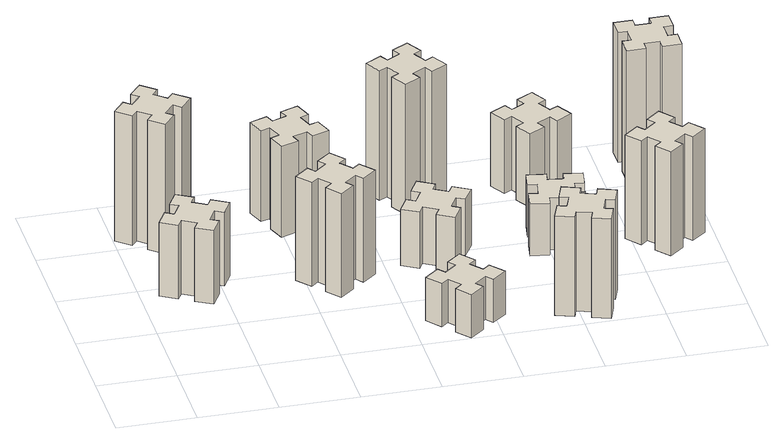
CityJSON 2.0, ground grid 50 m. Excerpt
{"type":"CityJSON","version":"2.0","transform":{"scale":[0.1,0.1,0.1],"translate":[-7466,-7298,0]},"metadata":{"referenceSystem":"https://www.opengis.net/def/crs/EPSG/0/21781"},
"CityObjects":{
"building1":{"type":"Building","attributes":{"class":"1000","function":"1000","usage":"1000","yearOfConstruction":2016,"roofType":"1000","measuredHeight":51,"storeysAboveGround":30,"storeysBelowGround":0},"geometry":[{"type":"Solid","lod":"1","boundaries":[[[[0,1,2,3,4,5,6,7,8,9,10,11,12,13,14,15,16,17,18,19]],[[17,16,20,21]],[[16,15,22,20]],[[15,14,23,22]],[[14,13,24,23]],[[13,12,25,24]],[[12,11,26,25]],[[11,10,27,26]],[[10,9,28,27]],[[9,8,29,28]],[[8,7,30,29]],[[7,6,31,30]],[[6,5,32,31]],[[5,4,33,32]],[[4,3,34,33]],[[3,2,35,34]],[[2,1,36,35]],[[1,0,37,36]],[[0,19,38,37]],[[19,18,39,38]],[[18,17,21,39]],[[24,25,26,27,28,29,30,31,32,33,34,35,36,37,38,39,21,20,22,23]]]]}]},
"building2":{"type":"Building","attributes":{"class":"1000","function":"1000","usage":"1000","yearOfConstruction":2016,"roofType":"1000","measuredHeight":90,"storeysAboveGround":30,"storeysBelowGround":0},"geometry":[{"type":"Solid","lod":"1","boundaries":[[[[40,41,42,43,44,45,46,47,48,49,50,51,52,53,54,55,56,57,58,59]],[[57,56,60,61]],[[56,55,62,60]],[[55,54,63,62]],[[54,53,64,63]],[[53,52,65,64]],[[52,51,66,65]],[[51,50,67,66]],[[50,49,68,67]],[[49,48,69,68]],[[48,47,70,69]],[[47,46,71,70]],[[46,45,72,71]],[[45,44,73,72]],[[44,43,74,73]],[[43,42,75,74]],[[42,41,76,75]],[[41,40,77,76]],[[40,59,78,77]],[[59,58,79,78]],[[58,57,61,79]],[[64,65,66,67,68,69,70,71,72,73,74,75,76,77,78,79,61,60,62,63]]]]}]},
"building3":{"type":"Building","attributes":{"class":"1000","function":"1000","usage":"1000","yearOfConstruction":2016,"roofType":"1000","measuredHeight":72,"storeysAboveGround":30,"storeysBelowGround":0},"geometry":[{"type":"Solid","lod":"1","boundaries":[[[[80,81,82,83,84,85,86,87,88,89,90,91,92,93,94,95,96,97,98,99]],[[97,96,100,101]],[[96,95,102,100]],[[95,94,103,102]],[[94,93,104,103]],[[93,92,105,104]],[[92,91,106,105]],[[91,90,107,106]],[[90,89,108,107]],[[89,88,109,108]],[[88,87,110,109]],[[87,86,111,110]],[[86,85,112,111]],[[85,84,113,112]],[[84,83,114,113]],[[83,82,115,114]],[[82,81,116,115]],[[81,80,117,116]],[[80,99,118,117]],[[99,98,119,118]],[[98,97,101,119]],[[104,105,106,107,108,109,110,111,112,113,114,115,116,117,118,119,101,100,102,103]]]]}]},
"building4":{"type":"Building","attributes":{"class":"1000","function":"1000","usage":"1000","yearOfConstruction":2016,"roofType":"1000","measuredHeight":63,"storeysAboveGround":30,"storeysBelowGround":0},"geometry":[{"type":"Solid","lod":"1","boundaries":[[[[120,121,122,123,124,125,126,127,128,129,130,131,132,133,134,135,136,137,138,139]],[[137,136,140,141]],[[136,135,142,140]],[[135,134,143,142]],[[134,133,144,143]],[[133,132,145,144]],[[132,131,146,145]],[[131,130,147,146]],[[130,129,148,147]],[[129,128,149,148]],[[128,127,150,149]],[[127,126,151,150]],[[126,125,152,151]],[[125,124,153,152]],[[124,123,154,153]],[[123,122,155,154]],[[122,121,156,155]],[[121,120,157,156]],[[120,139,158,157]],[[139,138,159,158]],[[138,137,141,159]],[[144,145,146,147,148,149,150,151,152,153,154,155,156,157,158,159,141,140,142,143]]]]}]},
"building5":{"type":"Building","attributes":{"class":"1000","function":"1000","usage":"1000","yearOfConstruction":2016,"roofType":"1000","measuredHeight":30,"storeysAboveGround":30,"storeysBelowGround":0},"geometry":[{"type":"Solid","lod":"1","boundaries":[[[[160,161,162,163,164,165,166,167,168,169,170,171,172,173,174,175,176,177,178,179]],[[177,176,180,181]],[[176,175,182,180]],[[175,174,183,182]],[[174,173,184,183]],[[173,172,185,184]],[[172,171,186,185]],[[171,170,187,186]],[[170,169,188,187]],[[169,168,189,188]],[[168,167,190,189]],[[167,166,191,190]],[[166,165,192,191]],[[165,164,193,192]],[[164,163,194,193]],[[163,162,195,194]],[[162,161,196,195]],[[161,160,197,196]],[[160,179,198,197]],[[179,178,199,198]],[[178,177,181,199]],[[184,185,186,187,188,189,190,191,192,193,194,195,196,197,198,199,181,180,182,183]]]]}]},
"building6":{"type":"Building","attributes":{"class":"1000","function":"1000","usage":"1000","yearOfConstruction":2016,"roofType":"1000","measuredHeight":39,"storeysAboveGround":30,"storeysBelowGround":0},"geometry":[{"type":"Solid","lod":"1","boundaries":[[[[200,201,202,203,204,205,206,207,208,209,210,211,212,213,214,215,216,217,218,219]],[[217,216,220,221]],[[216,215,222,220]],[[215,214,223,222]],[[214,213,224,223]],[[213,212,225,224]],[[212,211,226,225]],[[211,210,227,226]],[[210,209,228,227]],[[209,208,229,228]],[[208,207,230,229]],[[207,206,231,230]],[[206,205,232,231]],[[205,204,233,232]],[[204,203,234,233]],[[203,202,235,234]],[[202,201,236,235]],[[201,200,237,236]],[[200,219,238,237]],[[219,218,239,238]],[[218,217,221,239]],[[224,225,226,227,228,229,230,231,232,233,234,235,236,237,238,239,221,220,222,223]]]]}]},
"building7":{"type":"Building","attributes":{"class":"1000","function":"1000","usage":"1000","yearOfConstruction":2016,"roofType":"1000","measuredHeight":90,"storeysAboveGround":30,"storeysBelowGround":0},"geometry":[{"type":"Solid","lod":"1","boundaries":[[[[240,241,242,243,244,245,246,247,248,249,250,251,252,253,254,255,256,257,258,259]],[[257,256,260,261]],[[256,255,262,260]],[[255,254,263,262]],[[254,253,264,263]],[[253,252,265,264]],[[252,251,266,265]],[[251,250,267,266]],[[250,249,268,267]],[[249,248,269,268]],[[248,247,270,269]],[[247,246,271,270]],[[246,245,272,271]],[[245,244,273,272]],[[244,243,274,273]],[[243,242,275,274]],[[242,241,276,275]],[[241,240,277,276]],[[240,259,278,277]],[[259,258,279,278]],[[258,257,261,279]],[[264,265,266,267,268,269,270,271,272,273,274,275,276,277,278,279,261,260,262,263]]]]}]},
"building8":{"type":"Building","attributes":{"class":"1000","function":"1000","usage":"1000","yearOfConstruction":2016,"roofType":"1000","measuredHeight":69,"storeysAboveGround":30,"storeysBelowGround":0},"geometry":[{"type":"Solid","lod":"1","boundaries":[[[[280,281,282,283,284,285,286,287,288,289,290,291,292,293,294,295,296,297,298,299]],[[297,296,300,301]],[[296,295,302,300]],[[295,294,303,302]],[[294,293,304,303]],[[293,292,305,304]],[[292,291,306,305]],[[291,290,307,306]],[[290,289,308,307]],[[289,288,309,308]],[[288,287,310,309]],[[287,286,311,310]],[[286,285,312,311]],[[285,284,313,312]],[[284,283,314,313]],[[283,282,315,314]],[[282,281,316,315]],[[281,280,317,316]],[[280,299,318,317]],[[299,298,319,318]],[[298,297,301,319]],[[304,305,306,307,308,309,310,311,312,313,314,315,316,317,318,319,301,300,302,303]]]]}]},
"building9":{"type":"Building","attributes":{"class":"1000","function":"1000","usage":"1000","yearOfConstruction":2016,"roofType":"1000","measuredHeight":36,"storeysAboveGround":30,"storeysBelowGround":0},"geometry":[{"type":"Solid","lod":"1","boundaries":[[[[320,321,322,323,324,325,326,327,328,329,330,331,332,333,334,335,336,337,338,339]],[[337,336,340,341]],[[336,335,342,340]],[[335,334,343,342]],[[334,333,344,343]],[[333,332,345,344]],[[332,331,346,345]],[[331,330,347,346]],[[330,329,348,347]],[[329,328,349,348]],[[328,327,350,349]],[[327,326,351,350]],[[326,325,352,351]],[[325,324,353,352]],[[324,323,354,353]],[[323,322,355,354]],[[322,321,356,355]],[[321,320,357,356]],[[320,339,358,357]],[[339,338,359,358]],[[338,337,341,359]],[[344,345,346,347,348,349,350,351,352,353,354,355,356,357,358,359,341,340,342,343]]]]}]},
"building10":{"type":"Building","attributes":{"class":"1000","function":"1000","usage":"1000","yearOfConstruction":2016,"roofType":"1000","measuredHeight":51,"storeysAboveGround":30,"storeysBelowGround":0},"geometry":[{"type":"Solid","lod":"1","boundaries":[[[[360,361,362,363,364,365,366,367,368,369,370,371,372,373,374,375,376,377,378,379]],[[377,376,380,381]],[[376,375,382,380]],[[375,374,383,382]],[[374,373,384,383]],[[373,372,385,384]],[[372,371,386,385]],[[371,370,387,386]],[[370,369,388,387]],[[369,368,389,388]],[[368,367,390,389]],[[367,366,391,390]],[[366,365,392,391]],[[365,364,393,392]],[[364,363,394,393]],[[363,362,395,394]],[[362,361,396,395]],[[361,360,397,396]],[[360,379,398,397]],[[379,378,399,398]],[[378,377,381,399]],[[384,385,386,387,388,389,390,391,392,393,394,395,396,397,398,399,381,380,382,383]]]]}]},
"building11":{"type":"Building","attributes":{"class":"1000","function":"1000","usage":"1000","yearOfConstruction":2016,"roofType":"1000","measuredHeight":72,"storeysAboveGround":30,"storeysBelowGround":0},"geometry":[{"type":"Solid","lod":"1","boundaries":[[[[400,401,402,403,404,405,406,407,408,409,410,411,412,413,414,415,416,417,418,419]],[[417,416,420,421]],[[416,415,422,420]],[[415,414,423,422]],[[414,413,424,423]],[[413,412,425,424]],[[412,411,426,425]],[[411,410,427,426]],[[410,409,428,427]],[[409,408,429,428]],[[408,407,430,429]],[[407,406,431,430]],[[406,405,432,431]],[[405,404,433,432]],[[404,403,434,433]],[[403,402,435,434]],[[402,401,436,435]],[[401,400,437,436]],[[400,419,438,437]],[[419,418,439,438]],[[418,417,421,439]],[[424,425,426,427,428,429,430,431,432,433,434,435,436,437,438,439,421,420,422,423]]]]}]},
"building12":{"type":"Building","attributes":{"class":"1000","function":"1000","usage":"1000","yearOfConstruction":2016,"roofType":"1000","measuredHeight":90,"storeysAboveGround":30,"storeysBelowGround":0},"geometry":[{"type":"Solid","lod":"1","boundaries":[[[[440,441,442,443,444,445,446,447,448,449,450,451,452,453,454,455,456,457,458,459]],[[457,456,460,461]],[[456,455,462,460]],[[455,454,463,462]],[[454,453,464,463]],[[453,452,465,464]],[[452,451,466,465]],[[451,450,467,466]],[[450,449,468,467]],[[449,448,469,468]],[[448,447,470,469]],[[447,446,471,470]],[[446,445,472,471]],[[445,444,473,472]],[[444,443,474,473]],[[443,442,475,474]],[[442,441,476,475]],[[441,440,477,476]],[[440,459,478,477]],[[459,458,479,478]],[[458,457,461,479]],[[464,465,466,467,468,469,470,471,472,473,474,475,476,477,478,479,461,460,462,463]]]]}]}
},
"vertices":[
[416,887,0],[466,974,0],[518,944,0],[578,1048,0],[474,1108,0],[444,1056,0],[357,1106,0],[387,1158,0],[283,1218,0],[223,1114,0],[275,1084,0],[225,997,0],[173,1027,0],[113,923,0],[217,863,0],[247,915,0],[334,865,0],[304,813,0],[408,753,0],[468,857,0],[334,865,510],[304,813,510],[247,915,510],[217,863,510],[113,923,510],[173,1027,510],[225,997,510],[275,1084,510],[223,1114,510],[283,1218,510],[387,1158,510],[357,1106,510],[444,1056,510],[474,1108,510],[578,1048,510],[518,944,510],[466,974,510],[416,887,510],[468,857,510],[408,753,510],
[354,1677,0],[278,1742,0],[316,1788,0],[224,1865,0],[147,1773,0],[193,1734,0],[129,1658,0],[83,1696,0],[6,1604,0],[98,1527,0],[136,1573,0],[213,1509,0],[174,1463,0],[266,1386,0],[343,1478,0],[297,1516,0],[362,1593,0],[408,1554,0],[485,1646,0],[393,1723,0],[362,1593,900],[408,1554,900],[297,1516,900],[343,1478,900],[266,1386,900],[174,1463,900],[213,1509,900],[136,1573,900],[98,1527,900],[6,1604,900],[83,1696,900],[129,1658,900],[193,1734,900],[147,1773,900],[224,1865,900],[316,1788,900],[278,1742,900],[354,1677,900],[393,1723,900],[485,1646,900],
[1069,853,0],[1133,776,0],[1087,738,0],[1164,646,0],[1256,723,0],[1218,769,0],[1294,833,0],[1333,787,0],[1425,864,0],[1348,956,0],[1302,918,0],[1237,994,0],[1283,1033,0],[1206,1125,0],[1114,1048,0],[1153,1002,0],[1076,937,0],[1038,983,0],[946,906,0],[1023,814,0],[1076,937,720],[1038,983,720],[1153,1002,720],[1114,1048,720],[1206,1125,720],[1283,1033,720],[1237,994,720],[1302,918,720],[1348,956,720],[1425,864,720],[1333,787,720],[1294,833,720],[1218,769,720],[1256,723,720],[1164,646,720],[1087,738,720],[1133,776,720],[1069,853,720],[1023,814,720],[946,906,720],
[1095,1746,0],[1001,1712,0],[980,1768,0],[867,1727,0],[909,1614,0],[965,1635,0],[999,1541,0],[943,1520,0],[984,1407,0],[1097,1449,0],[1076,1505,0],[1170,1539,0],[1190,1483,0],[1303,1524,0],[1262,1637,0],[1206,1616,0],[1172,1710,0],[1228,1730,0],[1187,1843,0],[1074,1802,0],[1172,1710,630],[1228,1730,630],[1206,1616,630],[1262,1637,630],[1303,1524,630],[1190,1483,630],[1170,1539,630],[1076,1505,630],[1097,1449,630],[984,1407,630],[943,1520,630],[999,1541,630],[965,1635,630],[909,1614,630],[867,1727,630],[980,1768,630],[1001,1712,630],[1095,1746,630],[1074,1802,630],[1187,1843,630],
[1942,278,0],[1877,354,0],[1923,393,0],[1846,485,0],[1754,408,0],[1793,362,0],[1716,297,0],[1678,343,0],[1586,266,0],[1663,174,0],[1709,213,0],[1773,136,0],[1727,98,0],[1804,6,0],[1896,83,0],[1858,129,0],[1934,193,0],[1973,147,0],[2065,224,0],[1988,316,0],[1934,193,300],[1973,147,300],[1858,129,300],[1896,83,300],[1804,6,300],[1727,98,300],[1773,136,300],[1709,213,300],[1663,174,300],[1586,266,300],[1678,343,300],[1716,297,300],[1793,362,300],[1754,408,300],[1846,485,300],[1923,393,300],[1877,354,300],[1942,278,300],[1988,316,300],[2065,224,300],
[1896,887,0],[1946,974,0],[1998,944,0],[2058,1048,0],[1954,1108,0],[1924,1056,0],[1837,1106,0],[1867,1158,0],[1763,1218,0],[1703,1114,0],[1755,1084,0],[1705,997,0],[1653,1027,0],[1593,923,0],[1697,863,0],[1727,915,0],[1814,865,0],[1784,813,0],[1888,753,0],[1948,857,0],[1814,865,390],[1784,813,390],[1727,915,390],[1697,863,390],[1593,923,390],[1653,1027,390],[1705,997,390],[1755,1084,390],[1703,1114,390],[1763,1218,390],[1867,1158,390],[1837,1106,390],[1924,1056,390],[1954,1108,390],[2058,1048,390],[1998,944,390],[1946,974,390],[1896,887,390],[1948,857,390],[1888,753,390],
[1814,1846,0],[1727,1796,0],[1697,1848,0],[1593,1788,0],[1653,1684,0],[1705,1714,0],[1755,1627,0],[1703,1597,0],[1763,1493,0],[1867,1553,0],[1837,1605,0],[1924,1655,0],[1954,1603,0],[2058,1663,0],[1998,1767,0],[1946,1737,0],[1896,1824,0],[1948,1854,0],[1888,1958,0],[1784,1898,0],[1896,1824,900],[1948,1854,900],[1946,1737,900],[1998,1767,900],[2058,1663,900],[1954,1603,900],[1924,1655,900],[1837,1605,900],[1867,1553,900],[1763,1493,900],[1703,1597,900],[1755,1627,900],[1705,1714,900],[1653,1684,900],[1593,1788,900],[1697,1848,900],[1727,1796,900],[1814,1846,900],[1784,1898,900],[1888,1958,900],
[2652,161,0],[2686,255,0],[2742,234,0],[2783,347,0],[2670,388,0],[2650,332,0],[2556,366,0],[2577,422,0],[2464,463,0],[2423,350,0],[2479,330,0],[2445,236,0],[2389,257,0],[2347,144,0],[2460,103,0],[2481,159,0],[2575,125,0],[2554,69,0],[2667,27,0],[2708,140,0],[2575,125,690],[2554,69,690],[2481,159,690],[2460,103,690],[2347,144,690],[2389,257,690],[2445,236,690],[2479,330,690],[2423,350,690],[2464,463,690],[2577,422,690],[2556,366,690],[2650,332,690],[2670,388,690],[2783,347,690],[2742,234,690],[2686,255,690],[2652,161,690],[2708,140,690],[2667,27,690],
[2634,1085,0],[2535,1102,0],[2546,1161,0],[2427,1182,0],[2407,1064,0],[2466,1054,0],[2448,955,0],[2389,966,0],[2368,847,0],[2487,827,0],[2497,886,0],[2595,868,0],[2585,809,0],[2703,788,0],[2724,907,0],[2665,917,0],[2682,1015,0],[2741,1005,0],[2762,1123,0],[2644,1144,0],[2682,1015,360],[2741,1005,360],[2665,917,360],[2724,907,360],[2703,788,360],[2585,809,360],[2595,868,360],[2497,886,360],[2487,827,360],[2368,847,360],[2389,966,360],[2448,955,360],[2466,1054,360],[2407,1064,360],[2427,1182,360],[2546,1161,360],[2535,1102,360],[2634,1085,360],[2644,1144,360],[2762,1123,360],
[2686,1637,0],[2636,1724,0],[2688,1754,0],[2628,1858,0],[2524,1798,0],[2554,1746,0],[2467,1696,0],[2437,1748,0],[2333,1688,0],[2393,1584,0],[2445,1614,0],[2495,1527,0],[2443,1497,0],[2503,1393,0],[2607,1453,0],[2577,1505,0],[2664,1555,0],[2694,1503,0],[2798,1563,0],[2738,1667,0],[2664,1555,510],[2694,1503,510],[2577,1505,510],[2607,1453,510],[2503,1393,510],[2443,1497,510],[2495,1527,510],[2445,1614,510],[2393,1584,510],[2333,1688,510],[2437,1748,510],[2467,1696,510],[2554,1746,510],[2524,1798,510],[2628,1858,510],[2688,1754,510],[2636,1724,510],[2686,1637,510],[2738,1667,510],[2798,1563,510],
[3089,853,0],[3153,776,0],[3107,738,0],[3184,646,0],[3276,723,0],[3238,769,0],[3314,833,0],[3353,787,0],[3445,864,0],[3368,956,0],[3322,918,0],[3257,994,0],[3303,1033,0],[3226,1125,0],[3134,1048,0],[3173,1002,0],[3096,937,0],[3058,983,0],[2966,906,0],[3043,814,0],[3096,937,720],[3058,983,720],[3173,1002,720],[3134,1048,720],[3226,1125,720],[3303,1033,720],[3257,994,720],[3322,918,720],[3368,956,720],[3445,864,720],[3353,787,720],[3314,833,720],[3238,769,720],[3276,723,720],[3184,646,720],[3107,738,720],[3153,776,720],[3089,853,720],[3043,814,720],[2966,906,720],
[3255,1615,0],[3355,1615,0],[3355,1555,0],[3475,1555,0],[3475,1675,0],[3415,1675,0],[3415,1775,0],[3475,1775,0],[3475,1895,0],[3355,1895,0],[3355,1835,0],[3255,1835,0],[3255,1895,0],[3135,1895,0],[3135,1775,0],[3195,1775,0],[3195,1675,0],[3135,1675,0],[3135,1555,0],[3255,1555,0],[3195,1675,900],[3135,1675,900],[3195,1775,900],[3135,1775,900],[3135,1895,900],[3255,1895,900],[3255,1835,900],[3355,1835,900],[3355,1895,900],[3475,1895,900],[3475,1775,900],[3415,1775,900],[3415,1675,900],[3475,1675,900],[3475,1555,900],[3355,1555,900],[3355,1615,900],[3255,1615,900],[3255,1555,900],[3135,1555,900]
]}
